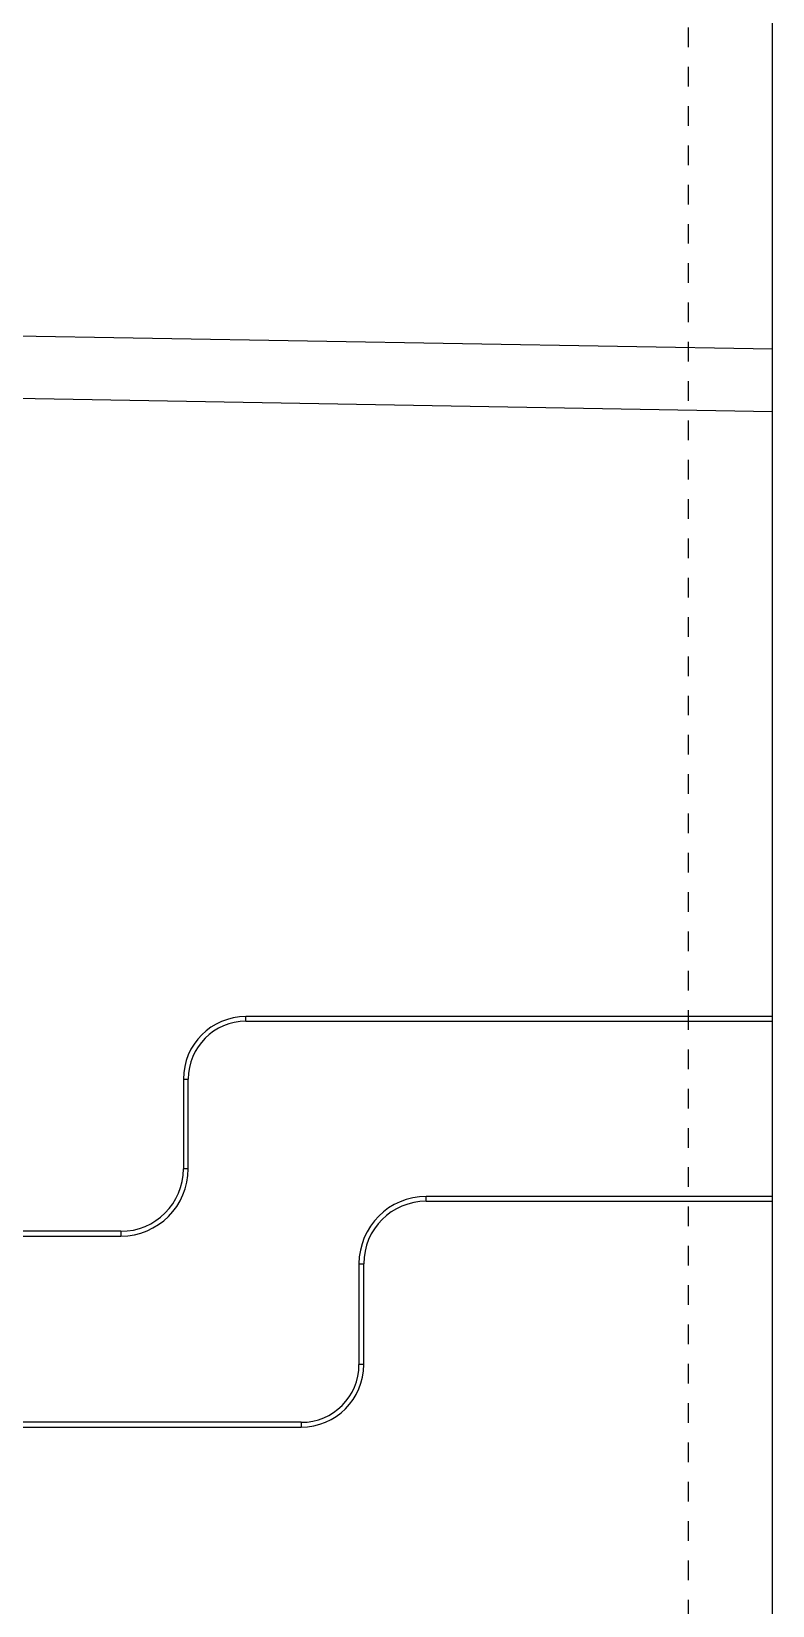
# Model space of a CAD drawing. Header units: millimetres. Extents: x 1540 to 3369, y -3458 to 1222.
# Drawn here: x 2423.1 to 2484.7, y -565 to -434.2 of the extents above; entities that cross this region are included whole.
import ezdxf

# ---------------------------------------------------------------- set-up
doc = ezdxf.new("R2010")
doc.units = ezdxf.units.MM
doc.header["$LTSCALE"] = 16.335
doc.linetypes.add('HIDDEN', pattern=[0.2, 0.1, -0.1])
doc.layers.add('21', color=7, linetype='CONTINUOUS')

msp = doc.modelspace()

# ---------------------------------------------------------------- linework, layer by layer
at = {"layer": '21', "color": 8, "linetype": 'HIDDEN'}
msp.add_line((2477.711, -585.737), (2477.711, -265.737), dxfattribs=at)
at = {"layer": '21', "color": 7, "linetype": 'Continuous'}
for p, q in [((2484.711, -585.737), (2484.711, -265.737)), ((2399.845, -459.055), (2484.711, -460.536)), ((2399.754, -464.254), (2484.711, -465.737)), ((2484.711, -516.032), (2440.911, -516.032)), ((2440.911, -516.429), (2440.911, -516.032)), ((2440.911, -516.429), (2484.711, -516.429)), ((2435.711, -521.232), (2436.108, -521.232)), ((2435.711, -521.232), (2435.711, -528.682)), ((2436.108, -528.682), (2436.108, -521.232)), ((2436.108, -528.682), (2435.711, -528.682)), ((2484.711, -530.985), (2455.911, -530.985)), ((2455.911, -531.382), (2455.911, -530.985)), ((2455.911, -531.382), (2484.711, -531.382)), ((2430.511, -533.882), (2414.848, -533.882)), ((2415.986, -534.279), (2430.511, -534.279)), ((2430.511, -533.882), (2430.511, -534.279)), ((2450.315, -536.582), (2450.711, -536.582)), ((2450.315, -536.582), (2450.315, -544.956)), ((2450.711, -544.956), (2450.711, -536.582)), ((2450.711, -544.956), (2450.315, -544.956)), ((2409.526, -550.156), (2445.511, -550.156)), ((2445.511, -549.759), (2410.514, -549.759)), ((2445.511, -549.759), (2445.511, -550.156))]:
    msp.add_line(p, q, dxfattribs=at)
for centre, radius, start, end in [((2440.911, -521.232), 5.2, 90, 180), ((2440.911, -521.232), 4.803, 90, 180), ((2430.511, -528.682), 5.597, 270, 0), ((2430.511, -528.682), 5.2, 270, 0), ((2455.911, -536.582), 5.597, 90, 180), ((2455.911, -536.582), 5.2, 90, 180), ((2445.511, -544.956), 5.2, 270, 0), ((2445.511, -544.956), 4.803, 270, 0)]:
    msp.add_arc(centre, radius, start, end, dxfattribs=at)

doc.saveas('drawing.dxf')
